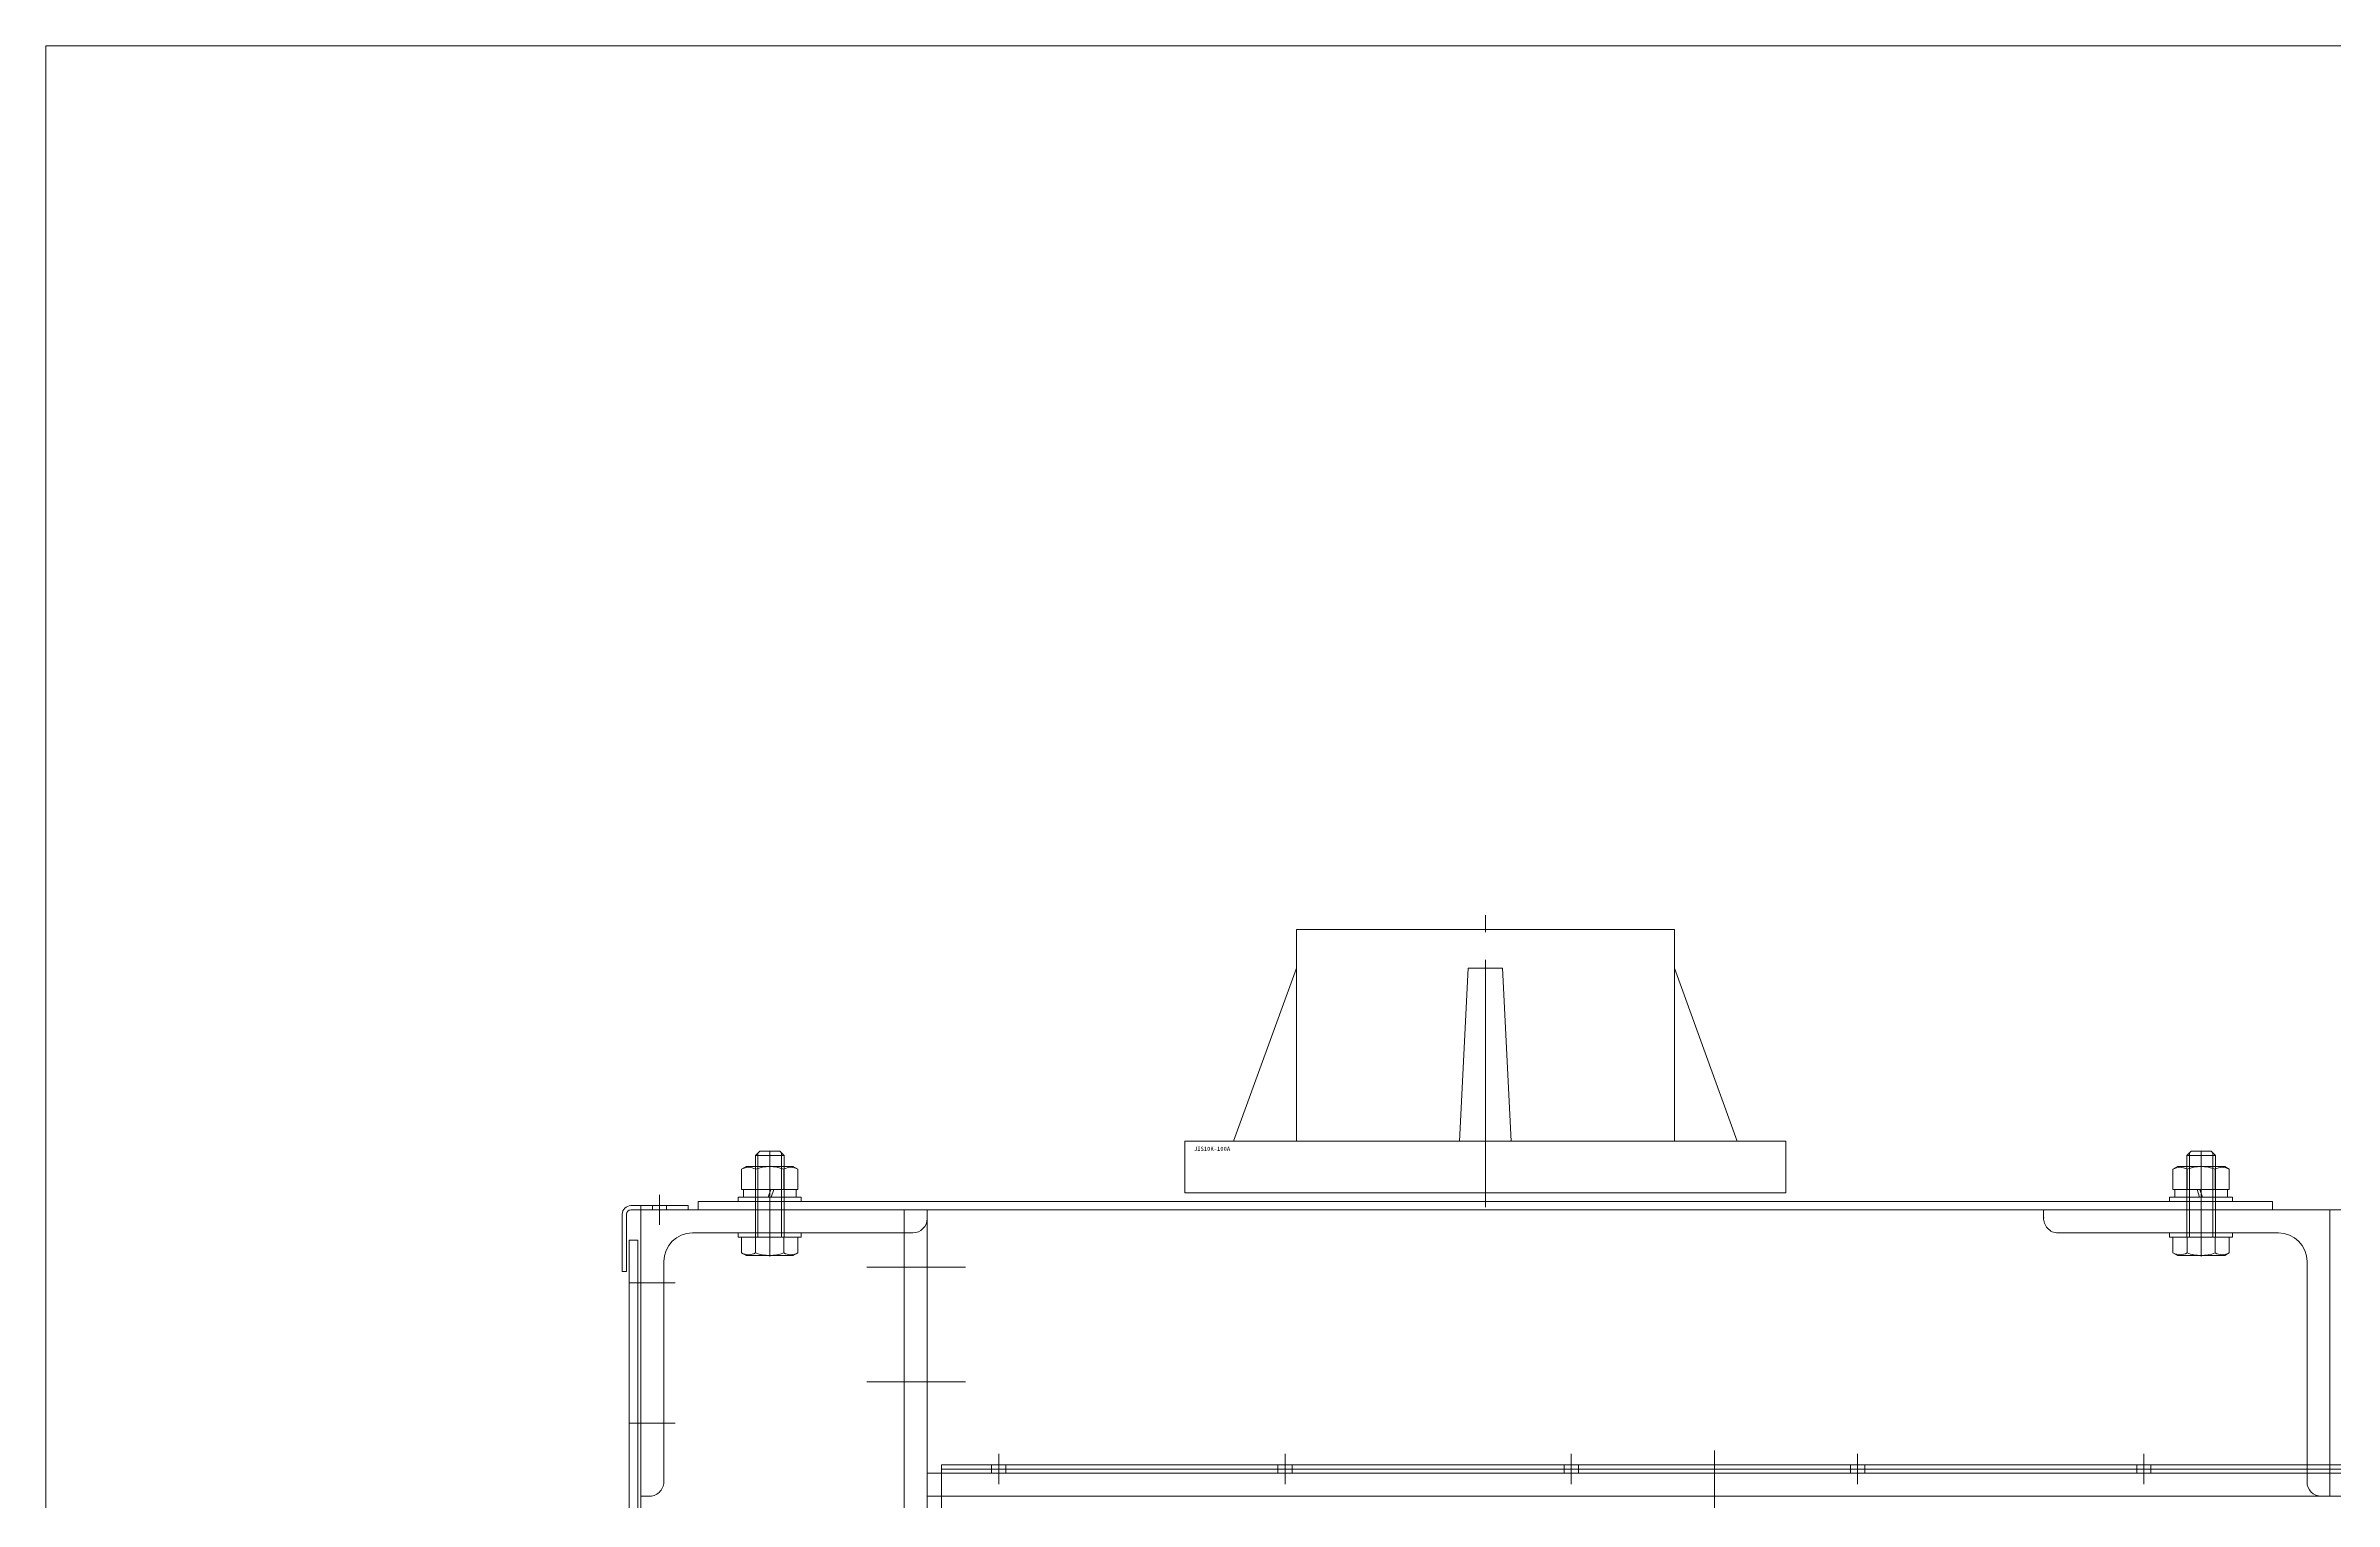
# Model space of a CAD drawing. Units: millimetres at full size. Extents: x -32787 to 32787, y -11878 to 14562.
# Drawn here: x -22822 to -22022, y 7236 to 7745 of the extents above; entities that cross this region are included whole.
import ezdxf
from ezdxf.enums import TextEntityAlignment as Align

# ---------------------------------------------------------------- set-up
doc = ezdxf.new("R2010")
doc.units = ezdxf.units.MM
doc.header["$LTSCALE"] = 9.6
doc.linetypes.add('CHAIN2', pattern=[12, 9, -1, 1, -1])
for name, color, linetype, lineweight in [('0-2_0', 2, 'Continuous', 9), ('0-7_01_外形線', 134, 'Continuous', 9), ('0-8_04_中心線', 4, 'CHAIN2', 9), ('0-9_03_かくれ線', 5, 'Continuous', 9), ('0-B_02_細線', 6, 'Continuous', 9), ('0-D_10_補助線', 1, 'Continuous', 9), ('0-F_Defpoints', 134, 'Continuous', 9)]:
    doc.layers.add(name, color=color, linetype=linetype, lineweight=lineweight)
doc.styles.add('ＭＳ ゴシック', font='')
doc.styles.get('ＭＳ ゴシック').set_extended_font_data('MS Gothic')

msp = doc.modelspace()

# ---------------------------------------------------------------- linework, layer by layer
at = {"layer": '0-2_0', "color": 134}
msp.add_lwpolyline([(-22615.013, 6589.696), (-22618.013, 6589.696), (-22618.013, 7327.696), (-22615.013, 7327.696)], close=True, dxfattribs=at)
at = {"layer": '0-7_01_外形線'}
for p, q in [((-22384.928, 7436.196), (-22252.928, 7436.196)), ((-22384.928, 7362.196), (-22384.928, 7436.196)), ((-22252.928, 7436.196), (-22252.928, 7362.196)), ((-22406.928, 7362.196), (-22384.928, 7422.641)), ((-22324.928, 7422.641), (-22327.928, 7362.196)), ((-22312.928, 7422.641), (-22324.928, 7422.641)), ((-22312.928, 7422.641), (-22309.928, 7362.196)), ((-22230.928, 7362.196), (-22252.928, 7422.641)), ((-22573.928, 7357.196), (-22572.428, 7358.696)), ((-22563.928, 7357.196), (-22573.928, 7357.196)), ((-22573.928, 7353.346), (-22573.928, 7357.196)), ((-22565.428, 7358.696), (-22572.428, 7358.696)), ((-22563.928, 7357.196), (-22565.428, 7358.696)), ((-22563.928, 7353.346), (-22563.928, 7357.196)), ((-22213.928, 7362.196), (-22423.928, 7362.196)), ((-22423.928, 7362.196), (-22423.928, 7344.196)), ((-22213.928, 7344.196), (-22213.928, 7362.196)), ((-22073.928, 7357.196), (-22072.428, 7358.696)), ((-22073.928, 7357.196), (-22063.928, 7357.196)), ((-22073.928, 7353.346), (-22073.928, 7357.196)), ((-22072.428, 7358.696), (-22065.428, 7358.696)), ((-22063.928, 7357.196), (-22065.428, 7358.696)), ((-22063.928, 7353.346), (-22063.928, 7357.196)), ((-22578.743, 7352.443), (-22577.178, 7353.346)), ((-22578.743, 7345.346), (-22578.743, 7352.443)), ((-22577.178, 7353.346), (-22560.678, 7353.346)), ((-22573.835, 7345.346), (-22573.835, 7352.443)), ((-22564.02, 7345.346), (-22564.02, 7352.443)), ((-22559.113, 7352.443), (-22560.678, 7353.346)), ((-22559.113, 7345.346), (-22559.113, 7352.443)), ((-22078.743, 7352.443), (-22077.178, 7353.346)), ((-22078.743, 7345.346), (-22078.743, 7352.443)), ((-22060.678, 7353.346), (-22077.178, 7353.346)), ((-22073.835, 7345.346), (-22073.835, 7352.443)), ((-22064.02, 7345.346), (-22064.02, 7352.443)), ((-22059.113, 7352.443), (-22060.678, 7353.346)), ((-22059.113, 7345.346), (-22059.113, 7352.443)), ((-22613.928, 7339.696), (-22617.428, 7339.696)), ((-22578.743, 7345.346), (-22559.113, 7345.346)), ((-22578.128, 7345.346), (-22568.518, 7345.346)), ((-22578.128, 7342.696), (-22578.128, 7345.346)), ((-22578.128, 7342.696), (-22569.428, 7342.696)), ((-22569.428, 7342.696), (-22568.518, 7345.346)), ((-22568.428, 7342.696), (-22567.518, 7345.346)), ((-22568.428, 7342.696), (-22559.728, 7342.696)), ((-22567.518, 7345.346), (-22559.728, 7345.346)), ((-22559.728, 7345.346), (-22559.728, 7342.696)), ((-22423.928, 7344.196), (-22213.928, 7344.196)), ((-22059.113, 7345.346), (-22078.743, 7345.346)), ((-22070.338, 7345.346), (-22078.128, 7345.346)), ((-22078.128, 7345.346), (-22078.128, 7342.696)), ((-22069.428, 7342.696), (-22078.128, 7342.696)), ((-22069.428, 7342.696), (-22070.338, 7345.346)), ((-22059.728, 7345.346), (-22069.338, 7345.346)), ((-22068.428, 7342.696), (-22069.338, 7345.346)), ((-22059.728, 7342.696), (-22068.428, 7342.696)), ((-22059.728, 7342.696), (-22059.728, 7345.346)), ((-22613.928, 7338.196), (-22617.428, 7338.196)), ((-22613.928, 7338.196), (-22597.428, 7338.196)), ((-22521.928, 7290.886), (-22521.928, 7338.196)), ((-20013.928, 7338.196), (-22513.928, 7338.196)), ((-22521.928, 7290.886), (-22521.928, 7014.196)), ((-22508.928, 7249.196), (-21968.928, 7249.196)), ((-22508.928, 7228.196), (-22508.928, 7249.196)), ((-22388.549, 7246.196), (-20013.928, 7246.196)), ((-22388.549, 7238.196), (-20013.928, 7238.196))]:
    msp.add_line(p, q, dxfattribs=at)
for points in [[(-22613.928, 7339.696), (-22597.428, 7339.696), (-22597.428, 7338.196)], [(-22618.928, 7336.696), (-22618.928, 7316.696), (-22620.428, 7316.696), (-22620.428, 7336.696)], [(-22513.928, 7297.826), (-22513.928, 7338.196), (-22613.928, 7338.196), (-22613.928, 7175.196)], [(-22513.928, 7297.826), (-22513.928, 7014.196), (-22513.928, 6404.196)]]:
    msp.add_lwpolyline(points, dxfattribs=at)
for points in [[(-22593.927, 7338.196), (-22043.929, 7338.196), (-22043.929, 7341.196), (-22593.927, 7341.196)], [(-22557.928, 7341.196), (-22579.928, 7341.196), (-22579.928, 7342.696), (-22557.928, 7342.696)], [(-22079.928, 7341.196), (-22057.928, 7341.196), (-22057.928, 7342.696), (-22079.928, 7342.696)]]:
    msp.add_lwpolyline(points, close=True, dxfattribs=at)
for centre, radius, start, end in [((-22576.289, 7348.193), 4.907, 60.00001, 119.99999), ((-22568.928, 7339.567), 13.779, 69.136, 110.864), ((-22561.566, 7348.193), 4.907, 60.00001, 119.99999), ((-22076.289, 7348.193), 4.907, 60.00001, 119.99999), ((-22068.928, 7339.567), 13.779, 69.136, 110.864), ((-22061.566, 7348.193), 4.907, 60.00001, 119.99999), ((-22617.428, 7336.696), 3, 90, 180), ((-22617.428, 7336.696), 1.5, 90, 180)]:
    msp.add_arc(centre, radius, start, end, dxfattribs=at)
at = {"layer": '0-8_04_中心線'}
for p, q in [((-22318.928, 7339.196), (-22318.928, 7441.196)), ((-22568.928, 7322.296), (-22568.928, 7358.696)), ((-22068.928, 7322.296), (-22068.928, 7358.696)), ((-22568.928, 7353.346), (-22568.928, 7345.346)), ((-22568.928, 7346.431), (-22568.928, 7321.981)), ((-22068.928, 7353.346), (-22068.928, 7345.346)), ((-22068.928, 7346.431), (-22068.928, 7321.981)), ((-22607.428, 7343.446), (-22607.428, 7332.946)), ((-22568.928, 7345.346), (-22568.928, 7342.696)), ((-22568.928, 7342.696), (-22568.928, 7341.196)), ((-22068.928, 7345.346), (-22068.928, 7342.696)), ((-22068.928, 7342.696), (-22068.928, 7341.196)), ((-22500.563, 7318.196), (-22534.971, 7318.196)), ((-22601.961, 7312.696), (-22618.003, 7312.696)), ((-22500.563, 7278.196), (-22534.971, 7278.196)), ((-22601.961, 7263.696), (-22618.003, 7263.696)), ((-22488.928, 7252.946), (-22488.928, 7242.446)), ((-22388.928, 7252.946), (-22388.928, 7242.446)), ((-22288.928, 7252.946), (-22288.928, 7242.446)), ((-22238.928, 7254.196), (-22238.928, 7207.696)), ((-22188.928, 7252.946), (-22188.928, 7242.446)), ((-22088.928, 7252.946), (-22088.928, 7242.446)), ((-22088.928, 7252.946), (-22088.928, 7242.446))]:
    msp.add_line(p, q, dxfattribs=at)
at = {"layer": '0-9_03_かくれ線'}
for p, q in [((-22573.928, 7328.696), (-22573.928, 7353.346)), ((-22573.028, 7328.696), (-22573.028, 7353.346)), ((-22564.828, 7328.696), (-22564.828, 7353.346)), ((-22563.928, 7328.696), (-22563.928, 7353.346)), ((-22073.928, 7328.696), (-22073.928, 7353.346)), ((-22073.028, 7328.696), (-22073.028, 7353.346)), ((-22064.828, 7328.696), (-22064.828, 7353.346)), ((-22063.928, 7328.696), (-22063.928, 7353.346)), ((-22609.928, 7339.696), (-22609.928, 7338.196)), ((-22604.928, 7339.696), (-22604.928, 7338.196)), ((-22513.928, 7335.196), (-22513.928, 7338.196)), ((-22123.928, 7338.196), (-22123.928, 7335.196)), ((-22518.928, 7330.196), (-22595.928, 7330.196)), ((-22578.743, 7328.696), (-22578.743, 7323.2)), ((-22578.743, 7328.696), (-22559.113, 7328.696)), ((-22578.743, 7323.2), (-22577.178, 7322.296)), ((-22573.835, 7328.696), (-22573.835, 7323.2)), ((-22564.02, 7328.696), (-22564.02, 7323.2)), ((-22559.113, 7323.2), (-22560.678, 7322.296)), ((-22559.113, 7328.696), (-22559.113, 7323.2)), ((-22118.928, 7330.196), (-22041.928, 7330.196)), ((-22078.743, 7328.696), (-22078.743, 7323.2)), ((-22059.113, 7328.696), (-22078.743, 7328.696)), ((-22078.743, 7323.2), (-22077.178, 7322.296)), ((-22073.835, 7328.696), (-22073.835, 7323.2)), ((-22064.02, 7328.696), (-22064.02, 7323.2)), ((-22059.113, 7323.2), (-22060.678, 7322.296)), ((-22059.113, 7328.696), (-22059.113, 7323.2)), ((-22605.928, 7243.196), (-22605.928, 7320.196)), ((-22560.678, 7322.296), (-22577.178, 7322.296)), ((-22077.178, 7322.296), (-22060.678, 7322.296)), ((-22031.928, 7243.196), (-22031.928, 7320.196)), ((-22513.928, 7246.196), (-22393.354, 7246.196)), ((-22508.928, 7249.196), (-22508.928, 7215.696)), ((-22508.928, 7247.696), (-21968.928, 7247.696)), ((-22508.928, 7246.196), (-21968.928, 7246.196)), ((-22491.428, 7249.196), (-22491.428, 7246.196)), ((-22486.428, 7249.196), (-22486.428, 7246.196)), ((-22391.428, 7249.196), (-22391.428, 7246.196)), ((-22386.428, 7249.196), (-22386.428, 7246.196)), ((-22291.428, 7249.196), (-22291.428, 7246.196)), ((-22286.428, 7249.196), (-22286.428, 7246.196)), ((-22191.428, 7249.196), (-22191.428, 7246.196)), ((-22186.428, 7249.196), (-22186.428, 7246.196)), ((-22091.428, 7249.196), (-22091.428, 7246.196)), ((-22091.428, 7249.196), (-22091.428, 7246.196)), ((-22086.428, 7249.196), (-22086.428, 7246.196)), ((-22086.428, 7249.196), (-22086.428, 7246.196)), ((-22613.928, 7238.196), (-22610.928, 7238.196)), ((-22513.928, 7238.196), (-22388.549, 7238.196))]:
    msp.add_line(p, q, dxfattribs=at)
msp.add_lwpolyline([(-22026.928, 7238.196), (-22023.928, 7238.196), (-22023.928, 7338.196)], dxfattribs=at)
for points in [[(-22579.928, 7330.196), (-22557.928, 7330.196), (-22557.928, 7328.696), (-22579.928, 7328.696)], [(-22057.928, 7330.196), (-22079.928, 7330.196), (-22079.928, 7328.696), (-22057.928, 7328.696)]]:
    msp.add_lwpolyline(points, close=True, dxfattribs=at)
for centre, radius, start, end in [((-22518.928, 7335.196), 5, 270, 0), ((-22118.928, 7335.196), 5, 175.96159, 270), ((-22595.928, 7320.196), 10, 90, 180), ((-22576.289, 7327.45), 4.907, 240.00001, 299.99999), ((-22568.928, 7336.075), 13.779, 249.136, 290.864), ((-22561.566, 7327.45), 4.907, 240.00001, 299.99999), ((-22076.289, 7327.45), 4.907, 240.00001, 299.99999), ((-22068.928, 7336.075), 13.779, 249.136, 290.864), ((-22061.566, 7327.45), 4.907, 240.00001, 299.99999), ((-22041.928, 7320.196), 10, 0, 90), ((-22610.928, 7243.196), 5, 265.96159, 0), ((-22026.928, 7243.196), 5, 180, 270)]:
    msp.add_arc(centre, radius, start, end, dxfattribs=at)
at = {"layer": '0-B_02_細線'}
for p, q in [((-22573.028, 7353.346), (-22573.028, 7358.096)), ((-22564.828, 7353.346), (-22564.828, 7358.096)), ((-22073.028, 7353.346), (-22073.028, 7358.096)), ((-22064.828, 7353.346), (-22064.828, 7358.096))]:
    msp.add_line(p, q, dxfattribs=at)
at = {"layer": '0-D_10_補助線'}
msp.add_line((-22613.928, 7339.696), (-22613.928, 7338.196), dxfattribs=at)
at = {"layer": '0-F_Defpoints'}
msp.add_lwpolyline([(-22821.809, 7744.926), (-19488.461, 7744.926), (-19488.461, 5583.051), (-22821.809, 5583.051)], close=True, dxfattribs=at)

# ---------------------------------------------------------------- texts
at = {"layer": '0-9_03_かくれ線', "style": 'ＭＳ ゴシック'}
msp.add_text('JIS10K-100A', height=1.466, dxfattribs=at).set_placement((-22420.719, 7358.397), align=Align.BOTTOM_LEFT)

doc.saveas('drawing.dxf')
